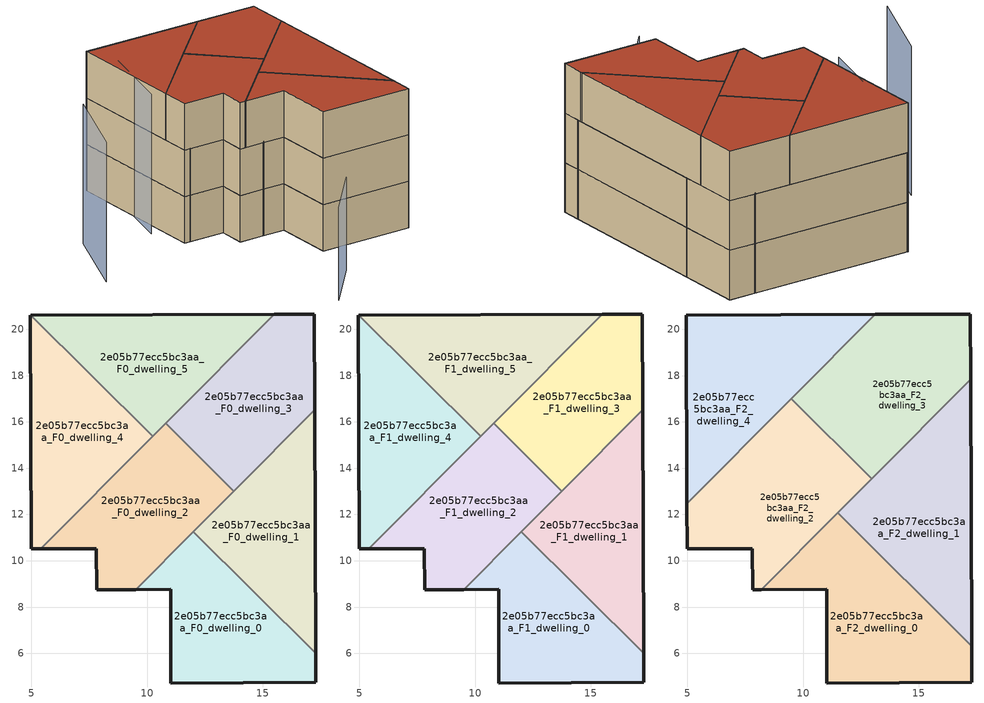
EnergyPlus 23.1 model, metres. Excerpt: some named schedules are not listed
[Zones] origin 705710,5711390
2e05b77ecc5bc3aa_F0_dwelling_0
 floor ground (EU_floor_Construction): 17.29,4.75 17.28,6.01 12,11.26 9.5,8.75 11.01,8.76 11.03,4.72 z0
 wall outside (EU_wall_Construction): 17.28,6.01 17.29,4.75 11.03,4.72 11.01,8.76 9.5,8.75 z0:3
 wall to 2e05b77ecc5bc3aa_F0_dwelling_1 (EU_wall_Construction): 12,11.26 17.28,6.01 z0:3
 wall to 2e05b77ecc5bc3aa_F0_dwelling_2 (EU_wall_Construction): 9.5,8.75 12,11.26 z0:3
2e05b77ecc5bc3aa_F0_dwelling_1
 floor ground (EU_floor_Construction): 17.28,6.01 17.24,16.53 12,11.26 z0
 wall outside (EU_wall_Construction): 17.24,16.53 17.28,6.01 z0:3
 wall to 2e05b77ecc5bc3aa_F0_dwelling_3 (EU_wall_Construction): 13.74,13.01 17.24,16.53 z0:3
 wall to 2e05b77ecc5bc3aa_F0_dwelling_2 (EU_wall_Construction): 12,11.26 13.74,13.01 z0:3
2e05b77ecc5bc3aa_F0_dwelling_2
 floor ground (EU_floor_Construction): 9.5,8.75 13.74,13.01 10.8,15.94 5.41,10.52 7.81,10.52 7.81,8.74 z0
 wall outside (EU_wall_Construction): 9.5,8.75 7.81,8.74 7.81,10.52 5.41,10.52 z0:3
 wall to 2e05b77ecc5bc3aa_F0_dwelling_3 (EU_wall_Construction): 10.8,15.94 13.74,13.01 z0:3
 wall to 2e05b77ecc5bc3aa_F0_dwelling_4 (EU_wall_Construction): 5.41,10.52 10.24,15.37 z0:3
 wall to 2e05b77ecc5bc3aa_F0_dwelling_5 (EU_wall_Construction): 10.24,15.37 10.8,15.94 z0:3
2e05b77ecc5bc3aa_F0_dwelling_3
 floor ground (EU_floor_Construction): 13.74,13.01 17.24,16.53 17.23,20.66 15.49,20.65 10.8,15.94 z0
 wall outside (EU_wall_Construction): 15.49,20.65 17.23,20.66 17.24,16.53 z0:3
 wall to 2e05b77ecc5bc3aa_F0_dwelling_5 (EU_wall_Construction): 10.8,15.94 15.49,20.65 z0:3
2e05b77ecc5bc3aa_F0_dwelling_4
 floor ground (EU_floor_Construction): 5.41,10.52 10.23,15.37 4.97,20.61 4.94,20.61 4.98,10.52 z0
 wall outside (EU_wall_Construction): 5.41,10.52 4.98,10.52 4.94,20.61 z0:3
 wall to 2e05b77ecc5bc3aa_F0_dwelling_5 (EU_wall_Construction): 4.97,20.61 10.23,15.37 z0:3
 wall adiabatic (EU_wall_Construction): 4.94,20.61 4.97,20.61 z0:3
2e05b77ecc5bc3aa_F0_dwelling_5
 floor ground (EU_floor_Construction): 10.23,15.37 15.49,20.65 4.97,20.61 z0
 wall outside (EU_wall_Construction): 4.97,20.61 15.49,20.65 z0:3
2e05b77ecc5bc3aa_F1_dwelling_0
 floor to 2e05b77ecc5bc3aa_F0_dwelling_0 (EU_floor_Construction): 17.29,4.75 17.28,6.01 12,11.26 9.5,8.75 11.01,8.76 11.03,4.72 z3
 wall outside (EU_wall_Construction): 17.28,6.01 17.29,4.75 11.03,4.72 11.01,8.76 9.5,8.75 z3:6
 wall to 2e05b77ecc5bc3aa_F1_dwelling_1 (EU_wall_Construction): 12,11.26 17.28,6.01 z3:6
 wall to 2e05b77ecc5bc3aa_F1_dwelling_2 (EU_wall_Construction): 9.5,8.75 12,11.26 z3:6
2e05b77ecc5bc3aa_F1_dwelling_1
 floor to 2e05b77ecc5bc3aa_F0_dwelling_1 (EU_floor_Construction): 17.28,6.01 17.24,16.53 12,11.26 z3
 wall outside (EU_wall_Construction): 17.24,16.53 17.28,6.01 z3:6
 wall to 2e05b77ecc5bc3aa_F1_dwelling_3 (EU_wall_Construction): 13.74,13.01 17.24,16.53 z3:6
 wall to 2e05b77ecc5bc3aa_F1_dwelling_2 (EU_wall_Construction): 12,11.26 13.74,13.01 z3:6
2e05b77ecc5bc3aa_F1_dwelling_2
 floor to 2e05b77ecc5bc3aa_F0_dwelling_2 (EU_floor_Construction): 9.5,8.75 13.74,13.01 10.8,15.94 5.41,10.52 7.81,10.52 7.81,8.74 z3
 wall outside (EU_wall_Construction): 9.5,8.75 7.81,8.74 7.81,10.52 5.41,10.52 z3:6
 wall to 2e05b77ecc5bc3aa_F1_dwelling_3 (EU_wall_Construction): 10.8,15.94 13.74,13.01 z3:6
 wall to 2e05b77ecc5bc3aa_F1_dwelling_4 (EU_wall_Construction): 5.41,10.52 10.24,15.37 z3:6
 wall to 2e05b77ecc5bc3aa_F1_dwelling_5 (EU_wall_Construction): 10.24,15.37 10.8,15.94 z3:6
2e05b77ecc5bc3aa_F1_dwelling_3
 floor to 2e05b77ecc5bc3aa_F0_dwelling_3 (EU_floor_Construction): 13.74,13.01 17.24,16.53 17.23,20.66 15.49,20.65 10.8,15.94 z3
 wall outside (EU_wall_Construction): 15.49,20.65 17.23,20.66 17.24,16.53 z3:6
 wall to 2e05b77ecc5bc3aa_F1_dwelling_5 (EU_wall_Construction): 10.8,15.94 15.49,20.65 z3:6
 ceiling adiabatic (EU_roof_Construction): 17.24,17.84 17.24,16.53 13.74,13.01 13.08,13.67 z6
2e05b77ecc5bc3aa_F1_dwelling_4
 floor to 2e05b77ecc5bc3aa_F0_dwelling_4 (EU_floor_Construction): 5.41,10.52 10.23,15.37 4.97,20.61 4.94,20.61 4.98,10.52 z3
 wall outside (EU_wall_Construction): 5.41,10.52 4.98,10.52 4.94,20.61 z3:6
 wall to 2e05b77ecc5bc3aa_F1_dwelling_5 (EU_wall_Construction): 4.97,20.61 10.23,15.37 z3:6
 wall adiabatic (EU_wall_Construction): 4.94,20.61 4.97,20.61 z3:6
2e05b77ecc5bc3aa_F1_dwelling_5
 floor to 2e05b77ecc5bc3aa_F0_dwelling_5 (EU_floor_Construction): 10.23,15.37 15.49,20.65 4.97,20.61 z3
 wall outside (EU_wall_Construction): 4.97,20.61 15.49,20.65 z3:6
 ceiling adiabatic (EU_roof_Construction): 15.49,20.65 10.23,15.37 9.04,16.56 13.11,20.64 4.97,20.61 z6
2e05b77ecc5bc3aa_F2_dwelling_0
 floor to 2e05b77ecc5bc3aa_F1_dwelling_0 (EU_floor_Construction): 17.29,4.75 17.28,6.01 12,11.26 9.5,8.75 11.01,8.76 11.03,4.72 z6
 floor to 2e05b77ecc5bc3aa_F1_dwelling_2 (EU_floor_Construction): 9.5,8.75 12.16,11.42 11.5,12.08 8.18,8.75 z6
 floor to 2e05b77ecc5bc3aa_F1_dwelling_1 (EU_floor_Construction): 17.28,6.01 17.28,6.32 12.16,11.42 12,11.26 z6
 wall outside (EU_wall_Construction): 17.28,6.32 17.29,4.75 11.03,4.72 11.01,8.76 8.18,8.75 z6:9
 wall to 2e05b77ecc5bc3aa_F2_dwelling_1 (EU_wall_Construction): 11.5,12.08 17.28,6.32 z6:9
 wall to 2e05b77ecc5bc3aa_F2_dwelling_2 (EU_wall_Construction): 8.18,8.75 11.5,12.08 z6:9
 roof outside (EU_roof_Construction): 17.28,6.32 17.29,4.75 11.03,4.72 11.01,8.76 8.18,8.75 11.5,12.08 z9
2e05b77ecc5bc3aa_F2_dwelling_1
 floor to 2e05b77ecc5bc3aa_F1_dwelling_1 (EU_floor_Construction): 17.28,6.32 17.24,16.53 12.16,11.42 z6
 floor to 2e05b77ecc5bc3aa_F1_dwelling_2 (EU_floor_Construction): 12.16,11.42 13.74,13.01 13.08,13.67 11.5,12.08 z6
 floor adiabatic (EU_floor_Construction): 17.28,6.32 17.24,17.84 11.5,12.08 13.08,13.67 13.74,13.01 12.16,11.42 17.24,16.53 z6
 wall outside (EU_wall_Construction): 17.24,17.84 17.28,6.32 z6:9
 wall to 2e05b77ecc5bc3aa_F2_dwelling_3 (EU_wall_Construction): 12.96,13.55 17.24,17.84 z6:9
 wall to 2e05b77ecc5bc3aa_F2_dwelling_2 (EU_wall_Construction): 11.5,12.08 12.96,13.55 z6:9
 roof outside (EU_roof_Construction): 17.24,17.84 17.28,6.32 11.5,12.08 z9
2e05b77ecc5bc3aa_F2_dwelling_2
 floor to 2e05b77ecc5bc3aa_F1_dwelling_2 (EU_floor_Construction): 8.18,8.75 12.96,13.55 10.68,15.82 5.41,10.52 7.81,10.52 7.81,8.74 z6
 floor to 2e05b77ecc5bc3aa_F1_dwelling_4 (EU_floor_Construction): 5.41,10.52 10.23,15.37 9.04,16.56 4.98,12.47 4.98,10.52 z6
 floor adiabatic (EU_floor_Construction): 12.96,13.55 9.49,17.01 9.04,16.56 10.23,15.37 5.41,10.52 10.68,15.82 z6
 wall outside (EU_wall_Construction): 8.18,8.75 7.81,8.74 7.81,10.52 4.98,10.52 4.98,12.47 z6:9
 wall to 2e05b77ecc5bc3aa_F2_dwelling_3 (EU_wall_Construction): 9.49,17.01 12.96,13.55 z6:9
 wall to 2e05b77ecc5bc3aa_F2_dwelling_4 (EU_wall_Construction): 4.98,12.47 9.49,17.01 z6:9
 roof outside (EU_roof_Construction): 12.96,13.55 8.18,8.75 7.81,8.74 7.81,10.52 4.98,10.52 4.98,12.47 9.49,17.01 z9
2e05b77ecc5bc3aa_F2_dwelling_3
 floor to 2e05b77ecc5bc3aa_F1_dwelling_3 (EU_floor_Construction): 13.08,13.67 17.24,17.84 17.23,20.66 15.49,20.65 10.8,15.94 z6
 floor adiabatic (EU_floor_Construction): 10.68,15.82 15.49,20.65 13.11,20.64 9.49,17.01 z6
 floor to 2e05b77ecc5bc3aa_F1_dwelling_2 (EU_floor_Construction): 12.96,13.55 13.08,13.67 10.8,15.94 10.68,15.82 z6
 wall outside (EU_wall_Construction): 13.11,20.64 17.23,20.66 17.24,17.84 z6:9
 wall to 2e05b77ecc5bc3aa_F2_dwelling_4 (EU_wall_Construction): 9.49,17.01 13.11,20.64 z6:9
 roof outside (EU_roof_Construction): 17.23,20.66 17.24,17.84 12.96,13.55 9.49,17.01 13.11,20.64 z9
2e05b77ecc5bc3aa_F2_dwelling_4
 floor to 2e05b77ecc5bc3aa_F1_dwelling_4 (EU_floor_Construction): 4.98,12.47 9.04,16.56 4.97,20.61 4.94,20.61 z6
 floor to 2e05b77ecc5bc3aa_F1_dwelling_5 (EU_floor_Construction): 9.04,16.56 13.11,20.64 4.97,20.61 z6
 wall outside (EU_wall_Construction): 4.98,12.47 4.94,20.61 13.11,20.64 z6:9
 roof outside (EU_roof_Construction): 13.11,20.64 4.98,12.47 4.94,20.61 z9
shading: 7.34,-2.07 10.42,1.49 z0:6; 6.17,20.29 4.23,12.87 / 0,13.92 -2.34,8.28 z0:9
[Building]
EU S2 Campaign: North Axis=0; Terrain=City; Solar Distribution=FullExterior
[Site:Location]
London: Latitude=51.5; Longitude=-0.5; Time Zone=0; Elevation=25
[SizingPeriod:WeatherFileDays]
AnnualSizingPeriod: Begin Month=1; Begin Day of Month=1; End Month=12; End Day of Month=31; Day of Week for Start Day=Monday; Use Weather File Daylight Saving Period=No; Use Weather File Rain and Snow Indicators=No
[MATERIAL]
EU_InternalMass_Material: Roughness=MediumRough; Thickness=0.1; Conductivity=1; Density=1800; Specific Heat=900; Thermal Absorptance=0.9; Solar Absorptance=0.7; Visible Absorptance=0.7
[MATERIAL:NOMASS] Roughness=MediumRough; Thermal Absorptance=0.9; Solar Absorptance=0.7; Visible Absorptance=0.7
Name | Thermal Resistance
EU_wall_NoMass | 1.04674
EU_roof_NoMass | 4.32442
EU_floor_NoMass | 2.04616
[CONSTRUCTION]
EU_wall_Construction: EU_wall_NoMass
EU_roof_Construction: EU_roof_NoMass
EU_floor_Construction: EU_floor_NoMass
EU_InternalMass_Construction: EU_InternalMass_Material
[ZONE] Type=1; Multiplier=1; Ceiling Height=autocalculate; Floor Area=autocalculate; Part of Total Floor Area=Yes
Name | Volume
2e05b77ecc5bc3aa_F0_dwelling_0; 2e05b77ecc5bc3aa_F1_dwelling_0 | 83.0486
2e05b77ecc5bc3aa_F2_dwelling_0 | 99.65625
2e05b77ecc5bc3aa_F0_dwelling_1; 2e05b77ecc5bc3aa_F1_dwelling_1; 2e05b77ecc5bc3aa_F0_dwelling_3; 2e05b77ecc5bc3aa_F1_dwelling_3 | 83.042
2e05b77ecc5bc3aa_F2_dwelling_1 | 99.6636
2e05b77ecc5bc3aa_F0_dwelling_2; 2e05b77ecc5bc3aa_F1_dwelling_2 | 83.0457
2e05b77ecc5bc3aa_F2_dwelling_2 | 99.6548
2e05b77ecc5bc3aa_F2_dwelling_3 | 99.6519
2e05b77ecc5bc3aa_F0_dwelling_4; 2e05b77ecc5bc3aa_F1_dwelling_4 | 83.0464
2e05b77ecc5bc3aa_F2_dwelling_4 | 99.6599
2e05b77ecc5bc3aa_F0_dwelling_5; 2e05b77ecc5bc3aa_F1_dwelling_5 | 83.05
[INTERNALMASS] Construction=EU_InternalMass_Construction
Name | Zone or ZoneList | Surface Area
2e05b77ecc5bc3aa_F0_dwelling_0_EU_InternalMass | 2e05b77ecc5bc3aa_F0_dwelling_0 | 27.6831
2e05b77ecc5bc3aa_F0_dwelling_1_EU_InternalMass | 2e05b77ecc5bc3aa_F0_dwelling_1 | 27.6834
2e05b77ecc5bc3aa_F0_dwelling_2_EU_InternalMass | 2e05b77ecc5bc3aa_F0_dwelling_2 | 27.6811
2e05b77ecc5bc3aa_F0_dwelling_3_EU_InternalMass | 2e05b77ecc5bc3aa_F0_dwelling_3 | 27.6806
2e05b77ecc5bc3aa_F0_dwelling_4_EU_InternalMass | 2e05b77ecc5bc3aa_F0_dwelling_4 | 27.6827
2e05b77ecc5bc3aa_F0_dwelling_5_EU_InternalMass | 2e05b77ecc5bc3aa_F0_dwelling_5 | 27.6847
2e05b77ecc5bc3aa_F1_dwelling_0_EU_InternalMass | 2e05b77ecc5bc3aa_F1_dwelling_0 | 27.6831
2e05b77ecc5bc3aa_F1_dwelling_1_EU_InternalMass | 2e05b77ecc5bc3aa_F1_dwelling_1 | 27.6834
2e05b77ecc5bc3aa_F1_dwelling_2_EU_InternalMass | 2e05b77ecc5bc3aa_F1_dwelling_2 | 27.6811
2e05b77ecc5bc3aa_F1_dwelling_3_EU_InternalMass | 2e05b77ecc5bc3aa_F1_dwelling_3 | 27.6806
2e05b77ecc5bc3aa_F1_dwelling_4_EU_InternalMass | 2e05b77ecc5bc3aa_F1_dwelling_4 | 27.6827
2e05b77ecc5bc3aa_F1_dwelling_5_EU_InternalMass | 2e05b77ecc5bc3aa_F1_dwelling_5 | 27.6847
2e05b77ecc5bc3aa_F2_dwelling_0_EU_InternalMass | 2e05b77ecc5bc3aa_F2_dwelling_0 | 33.2196
2e05b77ecc5bc3aa_F2_dwelling_1_EU_InternalMass | 2e05b77ecc5bc3aa_F2_dwelling_1 | 33.2196
2e05b77ecc5bc3aa_F2_dwelling_2_EU_InternalMass | 2e05b77ecc5bc3aa_F2_dwelling_2 | 33.2171
2e05b77ecc5bc3aa_F2_dwelling_3_EU_InternalMass | 2e05b77ecc5bc3aa_F2_dwelling_3 | 33.2163
2e05b77ecc5bc3aa_F2_dwelling_4_EU_InternalMass | 2e05b77ecc5bc3aa_F2_dwelling_4 | 33.2199
[OTHEREQUIPMENT] Fuel Type=Electricity; Design Level Calculation Method=Watts/Area; Power per Zone Floor Area=1; Fraction Latent=0; Fraction Radiant=0; Fraction Lost=0; Carbon Dioxide Generation Rate=0; EndUse Subcategory=EU_Step8_InternalGains
Name | Zone or ZoneList or Space or SpaceList | Schedule
EU_Step8_InternalGain_2e05b77ecc5bc3aa_F0_dwelling_0_f000 | 2e05b77ecc5bc3aa_F0_dwelling_0 | EU_Step8_GainSchedule_2e05b77ecc5bc3aa_F0_dwelling_0_f000
EU_Step8_InternalGain_2e05b77ecc5bc3aa_F0_dwelling_1_f000 | 2e05b77ecc5bc3aa_F0_dwelling_1 | EU_Step8_GainSchedule_2e05b77ecc5bc3aa_F0_dwelling_1_f000
EU_Step8_InternalGain_2e05b77ecc5bc3aa_F0_dwelling_2_f000 | 2e05b77ecc5bc3aa_F0_dwelling_2 | EU_Step8_GainSchedule_2e05b77ecc5bc3aa_F0_dwelling_2_f000
EU_Step8_InternalGain_2e05b77ecc5bc3aa_F0_dwelling_3_f000 | 2e05b77ecc5bc3aa_F0_dwelling_3 | EU_Step8_GainSchedule_2e05b77ecc5bc3aa_F0_dwelling_3_f000
EU_Step8_InternalGain_2e05b77ecc5bc3aa_F0_dwelling_4_f000 | 2e05b77ecc5bc3aa_F0_dwelling_4 | EU_Step8_GainSchedule_2e05b77ecc5bc3aa_F0_dwelling_4_f000
EU_Step8_InternalGain_2e05b77ecc5bc3aa_F0_dwelling_5_f000 | 2e05b77ecc5bc3aa_F0_dwelling_5 | EU_Step8_GainSchedule_2e05b77ecc5bc3aa_F0_dwelling_5_f000
EU_Step8_InternalGain_2e05b77ecc5bc3aa_F1_dwelling_0_f000 | 2e05b77ecc5bc3aa_F1_dwelling_0 | EU_Step8_GainSchedule_2e05b77ecc5bc3aa_F1_dwelling_0_f000
EU_Step8_InternalGain_2e05b77ecc5bc3aa_F1_dwelling_1_f000 | 2e05b77ecc5bc3aa_F1_dwelling_1 | EU_Step8_GainSchedule_2e05b77ecc5bc3aa_F1_dwelling_1_f000
EU_Step8_InternalGain_2e05b77ecc5bc3aa_F1_dwelling_2_f000 | 2e05b77ecc5bc3aa_F1_dwelling_2 | EU_Step8_GainSchedule_2e05b77ecc5bc3aa_F1_dwelling_2_f000
EU_Step8_InternalGain_2e05b77ecc5bc3aa_F1_dwelling_3_f000 | 2e05b77ecc5bc3aa_F1_dwelling_3 | EU_Step8_GainSchedule_2e05b77ecc5bc3aa_F1_dwelling_3_f000
EU_Step8_InternalGain_2e05b77ecc5bc3aa_F1_dwelling_4_f000 | 2e05b77ecc5bc3aa_F1_dwelling_4 | EU_Step8_GainSchedule_2e05b77ecc5bc3aa_F1_dwelling_4_f000
EU_Step8_InternalGain_2e05b77ecc5bc3aa_F1_dwelling_5_f000 | 2e05b77ecc5bc3aa_F1_dwelling_5 | EU_Step8_GainSchedule_2e05b77ecc5bc3aa_F1_dwelling_5_f000
EU_Step8_InternalGain_2e05b77ecc5bc3aa_F2_dwelling_0_f000 | 2e05b77ecc5bc3aa_F2_dwelling_0 | EU_Step8_GainSchedule_2e05b77ecc5bc3aa_F2_dwelling_0_f000
EU_Step8_InternalGain_2e05b77ecc5bc3aa_F2_dwelling_1_f000 | 2e05b77ecc5bc3aa_F2_dwelling_1 | EU_Step8_GainSchedule_2e05b77ecc5bc3aa_F2_dwelling_1_f000
EU_Step8_InternalGain_2e05b77ecc5bc3aa_F2_dwelling_2_f000 | 2e05b77ecc5bc3aa_F2_dwelling_2 | EU_Step8_GainSchedule_2e05b77ecc5bc3aa_F2_dwelling_2_f000
EU_Step8_InternalGain_2e05b77ecc5bc3aa_F2_dwelling_3_f000 | 2e05b77ecc5bc3aa_F2_dwelling_3 | EU_Step8_GainSchedule_2e05b77ecc5bc3aa_F2_dwelling_3_f000
EU_Step8_InternalGain_2e05b77ecc5bc3aa_F2_dwelling_4_f000 | 2e05b77ecc5bc3aa_F2_dwelling_4 | EU_Step8_GainSchedule_2e05b77ecc5bc3aa_F2_dwelling_4_f000
[ZONEVENTILATION:DESIGNFLOWRATE] Schedule=EU_AlwaysOn; Design Flow Rate Calculation Method=AirChanges/Hour; Air Changes per Hour=0.488719; Ventilation Type=Natural; Fan Pressure Rise=0; Fan Total Efficiency=1; Constant Term Coefficient=1; Temperature Term Coefficient=0; Velocity Term Coefficient=0; Velocity Squared Term Coefficient=0; Minimum Indoor Temperature=-100; Maximum Indoor Temperature=100; Delta Temperature=-100; Minimum Outdoor Temperature=-100; Maximum Outdoor Temperature=100; Maximum Wind Speed=40
Name | Zone or ZoneList or Space or SpaceList
EU_ConstantAir_2e05b77ecc5bc3aa_F0_dwelling_0 | 2e05b77ecc5bc3aa_F0_dwelling_0
EU_ConstantAir_2e05b77ecc5bc3aa_F0_dwelling_1 | 2e05b77ecc5bc3aa_F0_dwelling_1
EU_ConstantAir_2e05b77ecc5bc3aa_F0_dwelling_2 | 2e05b77ecc5bc3aa_F0_dwelling_2
EU_ConstantAir_2e05b77ecc5bc3aa_F0_dwelling_3 | 2e05b77ecc5bc3aa_F0_dwelling_3
EU_ConstantAir_2e05b77ecc5bc3aa_F0_dwelling_4 | 2e05b77ecc5bc3aa_F0_dwelling_4
EU_ConstantAir_2e05b77ecc5bc3aa_F0_dwelling_5 | 2e05b77ecc5bc3aa_F0_dwelling_5
EU_ConstantAir_2e05b77ecc5bc3aa_F1_dwelling_0 | 2e05b77ecc5bc3aa_F1_dwelling_0
EU_ConstantAir_2e05b77ecc5bc3aa_F1_dwelling_1 | 2e05b77ecc5bc3aa_F1_dwelling_1
EU_ConstantAir_2e05b77ecc5bc3aa_F1_dwelling_2 | 2e05b77ecc5bc3aa_F1_dwelling_2
EU_ConstantAir_2e05b77ecc5bc3aa_F1_dwelling_3 | 2e05b77ecc5bc3aa_F1_dwelling_3
EU_ConstantAir_2e05b77ecc5bc3aa_F1_dwelling_4 | 2e05b77ecc5bc3aa_F1_dwelling_4
EU_ConstantAir_2e05b77ecc5bc3aa_F1_dwelling_5 | 2e05b77ecc5bc3aa_F1_dwelling_5
EU_ConstantAir_2e05b77ecc5bc3aa_F2_dwelling_0 | 2e05b77ecc5bc3aa_F2_dwelling_0
EU_ConstantAir_2e05b77ecc5bc3aa_F2_dwelling_1 | 2e05b77ecc5bc3aa_F2_dwelling_1
EU_ConstantAir_2e05b77ecc5bc3aa_F2_dwelling_2 | 2e05b77ecc5bc3aa_F2_dwelling_2
EU_ConstantAir_2e05b77ecc5bc3aa_F2_dwelling_3 | 2e05b77ecc5bc3aa_F2_dwelling_3
EU_ConstantAir_2e05b77ecc5bc3aa_F2_dwelling_4 | 2e05b77ecc5bc3aa_F2_dwelling_4
[HVACTEMPLATE:THERMOSTAT] Constant Heating Setpoint=20; Constant Cooling Setpoint=50
EU_HeatOnly_2e05b77ecc5bc3aa_F0_dwelling_0; EU_HeatOnly_2e05b77ecc5bc3aa_F0_dwelling_1; EU_HeatOnly_2e05b77ecc5bc3aa_F0_dwelling_2; EU_HeatOnly_2e05b77ecc5bc3aa_F0_dwelling_3; EU_HeatOnly_2e05b77ecc5bc3aa_F0_dwelling_4; EU_HeatOnly_2e05b77ecc5bc3aa_F0_dwelling_5; EU_HeatOnly_2e05b77ecc5bc3aa_F1_dwelling_0; EU_HeatOnly_2e05b77ecc5bc3aa_F1_dwelling_1; EU_HeatOnly_2e05b77ecc5bc3aa_F1_dwelling_2; EU_HeatOnly_2e05b77ecc5bc3aa_F1_dwelling_3; EU_HeatOnly_2e05b77ecc5bc3aa_F1_dwelling_4; EU_HeatOnly_2e05b77ecc5bc3aa_F1_dwelling_5; EU_HeatOnly_2e05b77ecc5bc3aa_F2_dwelling_0; EU_HeatOnly_2e05b77ecc5bc3aa_F2_dwelling_1; EU_HeatOnly_2e05b77ecc5bc3aa_F2_dwelling_2; EU_HeatOnly_2e05b77ecc5bc3aa_F2_dwelling_3; EU_HeatOnly_2e05b77ecc5bc3aa_F2_dwelling_4
[HVACTEMPLATE:ZONE:IDEALLOADSAIRSYSTEM] System Availability Schedule=EU_AlwaysOn; Maximum Heating Supply Air Temperature=50; Minimum Cooling Supply Air Temperature=13; Maximum Heating Supply Air Humidity Ratio=0.0156; Minimum Cooling Supply Air Humidity Ratio=0.0077; Heating Limit=NoLimit; Cooling Limit=NoLimit; Heating Availability Schedule=EU_AlwaysOn; Cooling Availability Schedule=EU_CoolingOff; Dehumidification Control Type=ConstantSensibleHeatRatio; Cooling Sensible Heat Ratio=0.7; Dehumidification Setpoint=60; Humidification Control Type=None; Humidification Setpoint=30; Outdoor Air Method=None; Outdoor Air Flow Rate per Person=0.00944; Outdoor Air Flow Rate per Zone Floor Area=0; Outdoor Air Flow Rate per Zone=0; Demand Controlled Ventilation Type=None; Outdoor Air Economizer Type=NoEconomizer; Heat Recovery Type=None; Sensible Heat Recovery Effectiveness=0.7; Latent Heat Recovery Effectiveness=0.65
Name | Template Thermostat
2e05b77ecc5bc3aa_F0_dwelling_0 | EU_HeatOnly_2e05b77ecc5bc3aa_F0_dwelling_0
2e05b77ecc5bc3aa_F0_dwelling_1 | EU_HeatOnly_2e05b77ecc5bc3aa_F0_dwelling_1
2e05b77ecc5bc3aa_F0_dwelling_2 | EU_HeatOnly_2e05b77ecc5bc3aa_F0_dwelling_2
2e05b77ecc5bc3aa_F0_dwelling_3 | EU_HeatOnly_2e05b77ecc5bc3aa_F0_dwelling_3
2e05b77ecc5bc3aa_F0_dwelling_4 | EU_HeatOnly_2e05b77ecc5bc3aa_F0_dwelling_4
2e05b77ecc5bc3aa_F0_dwelling_5 | EU_HeatOnly_2e05b77ecc5bc3aa_F0_dwelling_5
2e05b77ecc5bc3aa_F1_dwelling_0 | EU_HeatOnly_2e05b77ecc5bc3aa_F1_dwelling_0
2e05b77ecc5bc3aa_F1_dwelling_1 | EU_HeatOnly_2e05b77ecc5bc3aa_F1_dwelling_1
2e05b77ecc5bc3aa_F1_dwelling_2 | EU_HeatOnly_2e05b77ecc5bc3aa_F1_dwelling_2
